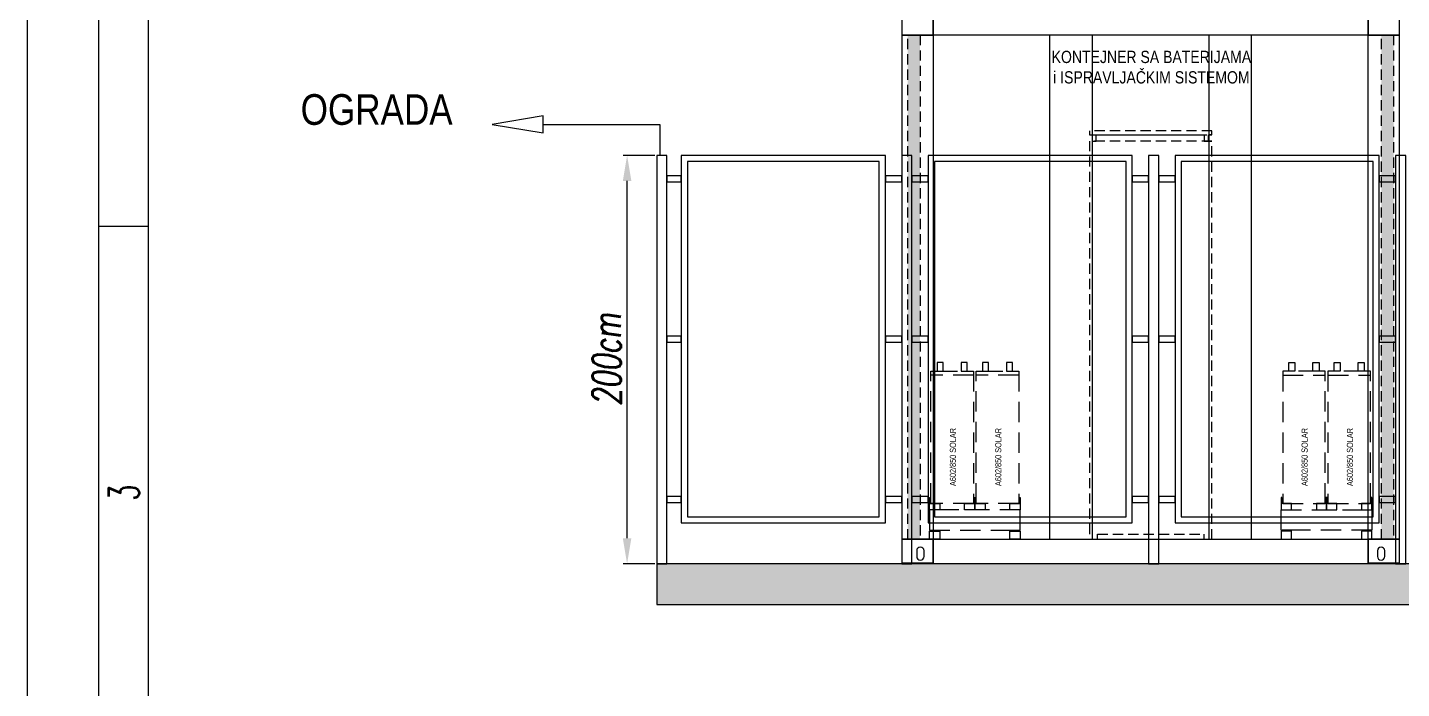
# Model space of a CAD drawing. Header units: millimetres. Extents: x 17886 to 18265, y -8727 to -7321.
# Drawn here: x 17885.7 to 17953, y -7887 to -7854.6 of the extents above; entities that cross this region are included whole.
import ezdxf

# ---------------------------------------------------------------- set-up
doc = ezdxf.new("R2010")
doc.units = ezdxf.units.MM
doc.linetypes.add('DASHED', pattern=[0.75, 0.5, -0.25])
doc.linetypes.add('DASHEDX2', pattern=[1.5, 1, -0.5])
for name, color, linetype in [('00 uvodnice', 82, 'Continuous'), ('01-KOSTUR ORMARA', 7, 'Continuous'), ('02-MODULI', 7, 'Continuous'), ('a_rahmen235', 7, 'Continuous'), ('DIMENS', 4, 'Continuous'), ('OO cn60', 1, 'Continuous')]:
    doc.layers.add(name, color=color, linetype=linetype)
doc.layers.add('CRTANJE', color=4, linetype='Continuous', lineweight=30)
doc.styles.add('ARIAL NARROW', font='ARIALN.TTF')
doc.styles.add('KOTE ZA MONNTAZU', font='simplex.shx', dxfattribs={"width": 0.7, "oblique": 8, "height": 1.4})
doc.styles.add('simboli', font='symbol.ttf', dxfattribs={"width": 0.6, "height": 2.2})
doc.dimstyles.new('KOTE ZA MONTAZU u cm', dxfattribs={"dimscale": 0, "dimtxt": 1.4, "dimasz": 1.25, "dimexe": 0.2, "dimexo": 0.1, "dimgap": 0.3, "dimtad": 1, "dimlfac": 10, "dimzin": 12, "dimdsep": 46, "dimtxsty": 'KOTE ZA MONNTAZU', "dimcen": 1.25, "dimclrt": 1, "dimadec": 0, "dimazin": 0, "dimtfac": 1, "dimtmove": 0, "dimatfit": 3, "dimfxl": 1, "dimtolj": 2, "dimtzin": 0, "dimarcsym": 0})

# ---------------------------------------------------------------- blocks, each defined once
blk = doc.blocks.new('Zaglavlje A4 prazno-Sue')
at = {"color": 7, "true_color": 0xffffff}
blk.add_lwpolyline([(297, 0), (0, 0), (0, 210), (297, 210)], close=True, dxfattribs=at)
at = {"layer": '01-KOSTUR ORMARA'}
blk.add_line((110.891, 201.535), (110.891, 205), dxfattribs=at)
blk.add_lwpolyline([(7, 205), (292, 205), (292, 5), (7, 5)], close=True, dxfattribs=at)
blk.add_lwpolyline([(7, 201.535), (288.535, 201.535), (288.535, 5)], dxfattribs=at)
at = {"layer": 'OO cn60', "color": 0, "linetype": 'Continuous', "insert": (92.275, 204.304), "char_height": 2.12143, "width": 5.8258, "attachment_point": 2, "style": 'simboli'}
blk.add_mtext('{\\Fsimplex|c0;3}', dxfattribs=at)
blk = doc.blocks.new('*D199')
at = {"color": 0, "lineweight": -2, "transparency": 16777216}
for p, q in [((17916.406, -7860.902), (17914.855, -7860.902)), ((17915.055, -7879.652), (17915.055, -7862.152)), ((17916.406, -7880.902), (17914.855, -7880.902))]:
    blk.add_line(p, q, dxfattribs=at)
at = {"color": 0, "transparency": 16777216}
for points in [[(17914.846, -7862.152), (17915.263, -7862.152), (17915.055, -7860.902)], [(17914.846, -7879.652), (17915.263, -7879.652), (17915.055, -7880.902)]]:
    blk.add_solid(points, dxfattribs=at)
at = {"layer": 'Defpoints', "color": 0, "transparency": 16777216}
for p in [(17915.055, -7860.902), (17916.506, -7860.902), (17916.506, -7880.902)]:
    blk.add_point(p, dxfattribs=at)
at = {"color": 1, "transparency": 16777216, "insert": (17914.055, -7870.902), "char_height": 1.4, "attachment_point": 5, "rotation": 90, "style": 'KOTE ZA MONNTAZU'}
blk.add_mtext('\\A2;200cm', dxfattribs=at)

msp = doc.modelspace()

# ---------------------------------------------------------------- hatches: boundary and pattern name
h = msp.add_hatch()
h.set_pattern_fill('AR-SAND', color=3, scale=0.01)
h.set_pattern_definition([(37.5, (-65.77013, 48.90954), (-0.016000313, 0.489413237), [0, -0.38608, 0, -0.4318, 0, -0.41275]), (7.5, (-65.77013, 48.90954), (0.449523283, 0.7168251), [0, -0.20828, 0, -0.34798, 0, -0.13335]), (327.5, (-66.08255, 48.90954), (0.79099237, 0.001437185), [0, -0.127, 0, -0.4572, 0, -0.5969]), (317.5, (-66.08255, 48.90954), (0.763556452, 0.222929323), [0, -0.0635, 0, -0.29972, 0, -0.3429])])
h.paths.add_polyline_path([(17929.4062, -7855.01246), (17928.8062, -7855.01246), (17928.8062, -7879.70246), (17929.4062, -7879.70246)])
h = msp.add_hatch()
h.set_pattern_fill('AR-SAND', color=3, scale=0.01)
h.set_pattern_definition([(37.5, (-42.57017, 48.90954), (-0.016000313, 0.489413237), [0, -0.38608, 0, -0.4318, 0, -0.41275]), (7.5, (-42.57017, 48.90954), (0.449523283, 0.7168251), [0, -0.20828, 0, -0.34798, 0, -0.13335]), (327.5, (-42.8826, 48.90954), (0.79099237, 0.001437185), [0, -0.127, 0, -0.4572, 0, -0.5969]), (317.5, (-42.8826, 48.90954), (0.763556452, 0.222929323), [0, -0.0635, 0, -0.29972, 0, -0.3429])])
h.paths.add_polyline_path([(17952.00617, -7879.70246), (17952.60617, -7879.70246), (17952.60617, -7855.01246), (17952.00617, -7855.01246)])
h = msp.add_hatch()
h.set_pattern_fill('AR-CONC', color=4, scale=0.005)
h.set_pattern_definition([(50, (18164.98805, -98.3538), (0.910923345, -0.07969543), [0.09525, -1.04775]), (355, (18164.9881, -98.3538), (-0.17621711, 0.95528423), [0.0762, -0.83820292]), (100.451445, (18165.064, -98.3605), (0.73470624, 0.87558876), [0.08095004, -0.89045122]), (46.1842, (18164.988, -98.0998), (1.3553952, -0.21021164), [0.142875, -1.571625]), (96.635558, (18165.101, -98.1173), (1.18702067, 1.23713062), [0.12142512, -1.33567804]), (351.184151, (18164.988, -98.0998), (1.18702067, 1.23713062), [0.11429984, -1.25729866]), (21, (18165.11505, -98.1633), (0.758071956, -0.51132599), [0.09525, -1.04775]), (326, (18165.1151, -98.1633), (0.30901014, 0.92093983), [0.0762, -0.8382]), (71.451445, (18165.1782, -98.2059), (1.0670821, 0.40961384), [0.08095004, -0.89044969]), (37.5, (18164.98805, -98.35382), (0.015443016, 0.422775194), [0, -0.82804, 0, -0.8509, 0, -0.841375]), (7.5, (18164.98805, -98.35382), (0.334098313, 0.500902874), [0, -0.48514, 0, -0.80899, 0, -0.320675]), (327.5, (18164.70484, -98.35382), (0.677952976, -0.02864372), [0, -0.3175, 0, -0.9906, 0, -1.31445]), (317.5, (18164.57784, -98.3538), (0.740645907, 0.127132455), [0, -0.41275, 0, -0.65786, 0, -0.93345])])
h.paths.add_polyline_path([(17916.50618, -7880.90246), (17916.50618, -7882.90246), (17989.40618, -7882.90246), (17989.40618, -7880.90246)])

# ---------------------------------------------------------------- linework, layer by layer
at = {"color": 3, "linetype": 'DASHED'}
for points in [[(17928.8062, -7855.01246), (17929.4062, -7855.01246), (17929.4062, -7879.70246), (17928.8062, -7879.70246)], [(17952.00617, -7855.01246), (17952.60617, -7855.01246), (17952.60617, -7879.70246), (17952.00617, -7879.70246)]]:
    msp.add_lwpolyline(points, close=True, dxfattribs=at)
at = {"color": 1}
msp.add_lwpolyline([(17910.93713, -7859.38611), (17910.93713, -7858.96944), (17908.43713, -7859.38611), (17910.93713, -7859.80277), (17910.93713, -7859.38611), (17916.65618, -7859.38611), (17916.65618, -7860.90246)], dxfattribs=at)
at = {"linetype": 'DASHED'}
msp.add_lwpolyline([(17937.83118, -7859.90246), (17937.83118, -7860.20246), (17938.03118, -7860.20246), (17938.03118, -7859.90246), (17943.33118, -7859.90246), (17943.33118, -7860.20246), (17943.53118, -7860.20246), (17943.53118, -7859.90246), (17943.70618, -7859.90246), (17943.70618, -7859.70246), (17937.70618, -7859.70246), (17937.70618, -7859.90246), (17943.70618, -7859.90246), (17943.53118, -7859.90246), (17943.53118, -7860.20246), (17943.70618, -7860.20246), (17937.70618, -7860.20246), (17937.70618, -7879.70246), (17938.10618, -7879.70246), (17938.10618, -7879.45246), (17943.30618, -7879.45246), (17943.30618, -7879.70246), (17943.70618, -7879.70246), (17943.70618, -7860.20246)], dxfattribs=at)
at = {"color": 6}
for points in [[(17917.00618, -7860.90246), (17916.50618, -7860.90246), (17916.50618, -7880.90246), (17917.00618, -7880.90246)], [(17927.70618, -7860.90246), (17917.70618, -7860.90246), (17917.70618, -7878.90246), (17927.70618, -7878.90246)], [(17929.00618, -7860.90246), (17928.50618, -7860.90246), (17928.50618, -7880.90246), (17929.00618, -7880.90246)], [(17939.80618, -7860.90246), (17929.80618, -7860.90246), (17929.80618, -7878.90246), (17939.80618, -7878.90246)], [(17941.10618, -7860.90246), (17940.60618, -7860.90246), (17940.60618, -7880.90246), (17941.10618, -7880.90246)], [(17951.90618, -7860.90246), (17941.90618, -7860.90246), (17941.90618, -7878.90246), (17951.90618, -7878.90246)], [(17953.20618, -7860.90246), (17952.70618, -7860.90246), (17952.70618, -7880.90246), (17953.20618, -7880.90246)], [(17927.40618, -7861.20246), (17918.00618, -7861.20246), (17918.00618, -7878.60246), (17927.40618, -7878.60246)], [(17939.50618, -7861.20246), (17930.10618, -7861.20246), (17930.10618, -7878.60246), (17939.50618, -7878.60246)], [(17951.60618, -7861.20246), (17942.20618, -7861.20246), (17942.20618, -7878.60246), (17951.60618, -7878.60246)], [(17917.00618, -7861.90246), (17917.00618, -7862.20246), (17917.70618, -7862.20246), (17917.70618, -7861.90246)], [(17927.70618, -7861.90246), (17927.70618, -7862.20246), (17928.50618, -7862.20246), (17928.50618, -7861.90246)], [(17929.00618, -7861.90246), (17929.00618, -7862.20246), (17929.80618, -7862.20246), (17929.80618, -7861.90246)], [(17939.80618, -7861.90246), (17939.80618, -7862.20246), (17940.60618, -7862.20246), (17940.60618, -7861.90246)], [(17941.10618, -7861.90246), (17941.10618, -7862.20246), (17941.90618, -7862.20246), (17941.90618, -7861.90246)], [(17951.90618, -7861.90246), (17951.90618, -7862.20246), (17952.70618, -7862.20246), (17952.70618, -7861.90246)], [(17917.00618, -7869.75246), (17917.00618, -7870.05246), (17917.70618, -7870.05246), (17917.70618, -7869.75246)], [(17927.70618, -7869.75246), (17927.70618, -7870.05246), (17928.50618, -7870.05246), (17928.50618, -7869.75246)], [(17929.00618, -7869.75246), (17929.00618, -7870.05246), (17929.80618, -7870.05246), (17929.80618, -7869.75246)], [(17939.80618, -7869.75246), (17939.80618, -7870.05246), (17940.60618, -7870.05246), (17940.60618, -7869.75246)], [(17941.10618, -7869.75246), (17941.10618, -7870.05246), (17941.90618, -7870.05246), (17941.90618, -7869.75246)], [(17951.90618, -7869.75246), (17951.90618, -7870.05246), (17952.70618, -7870.05246), (17952.70618, -7869.75246)], [(17917.00618, -7877.60246), (17917.00618, -7877.90246), (17917.70618, -7877.90246), (17917.70618, -7877.60246)], [(17927.70618, -7877.60246), (17927.70618, -7877.90246), (17928.50618, -7877.90246), (17928.50618, -7877.60246)], [(17929.00618, -7877.60246), (17929.00618, -7877.90246), (17929.80618, -7877.90246), (17929.80618, -7877.60246)], [(17939.80618, -7877.60246), (17939.80618, -7877.90246), (17940.60618, -7877.90246), (17940.60618, -7877.60246)], [(17941.10618, -7877.60246), (17941.10618, -7877.90246), (17941.90618, -7877.90246), (17941.90618, -7877.60246)], [(17951.90618, -7877.60246), (17951.90618, -7877.90246), (17952.70618, -7877.90246), (17952.70618, -7877.60246)]]:
    msp.add_lwpolyline(points, close=True, dxfattribs=at)
at = {"color": 1, "linetype": 'DASHEDX2'}
for points in [[(17930.54118, -7871.47246), (17930.54118, -7871.05246), (17930.24118, -7871.05246), (17930.24118, -7871.47246), (17931.72118, -7871.47246), (17931.72118, -7871.05246), (17931.42118, -7871.05246), (17931.42118, -7871.47246), (17932.02118, -7871.47246), (17932.02118, -7871.67246), (17929.94118, -7871.67246), (17929.94118, -7871.47246), (17932.02118, -7871.47246), (17932.02118, -7877.95246), (17929.94118, -7877.95246), (17929.94118, -7871.47246)], [(17932.76118, -7871.47246), (17932.76118, -7871.05246), (17932.46118, -7871.05246), (17932.46118, -7871.47246), (17933.94118, -7871.47246), (17933.94118, -7871.05246), (17933.64118, -7871.05246), (17933.64118, -7871.47246), (17934.24118, -7871.47246), (17934.24118, -7871.67246), (17932.16118, -7871.67246), (17932.16118, -7871.47246), (17934.24118, -7871.47246), (17934.24118, -7877.95246), (17932.16118, -7877.95246), (17932.16118, -7871.47246)], [(17948.65118, -7871.47246), (17948.65118, -7871.05246), (17948.95118, -7871.05246), (17948.95118, -7871.47246), (17947.47118, -7871.47246), (17947.47118, -7871.05246), (17947.77118, -7871.05246), (17947.77118, -7871.47246), (17947.17118, -7871.47246), (17947.17118, -7871.67246), (17949.25118, -7871.67246), (17949.25118, -7871.47246), (17947.17118, -7871.47246), (17947.17118, -7877.95246), (17949.25118, -7877.95246), (17949.25118, -7871.47246)], [(17950.87118, -7871.47246), (17950.87118, -7871.05246), (17951.17118, -7871.05246), (17951.17118, -7871.47246), (17949.69118, -7871.47246), (17949.69118, -7871.05246), (17949.99118, -7871.05246), (17949.99118, -7871.47246), (17949.39118, -7871.47246), (17949.39118, -7871.67246), (17951.47118, -7871.67246), (17951.47118, -7871.47246), (17949.39118, -7871.47246), (17949.39118, -7877.95246), (17951.47118, -7877.95246), (17951.47118, -7871.47246)]]:
    msp.add_lwpolyline(points, dxfattribs=at)
at = {"color": 4}
msp.add_lwpolyline([(17916.50618, -7882.90246), (17989.40618, -7882.90246), (17989.40618, -7880.90246), (17916.50618, -7880.90246)], close=True, dxfattribs=at)
at = {"layer": 'a_rahmen235', "extrusion": (0, 1, 0)}
for q in [(17951.35618, -7879.70246), (17951.36118, -7879.70246)]:
    msp.add_line((17952.88118, -7879.70246), q, dxfattribs=at)
at = {"layer": 'a_rahmen235'}
for points in [[(17930.05118, -7855.01246), (17928.53118, -7855.01246), (17928.53118, -7852.90246), (17930.05118, -7852.90246)], [(17930.05118, -7853.27308), (17951.36118, -7853.27308), (17951.36118, -7855.01246), (17930.05118, -7855.01246)], [(17952.88118, -7855.01246), (17951.36118, -7855.01246), (17951.36118, -7852.90246), (17952.88118, -7852.90246)], [(17930.05118, -7879.70246), (17928.53118, -7879.70246), (17928.53118, -7855.01246), (17930.05118, -7855.01246)], [(17952.88118, -7879.70246), (17951.36118, -7879.70246), (17951.36118, -7855.01246), (17952.88118, -7855.01246)], [(17930.05118, -7879.70246), (17951.36118, -7879.70246), (17951.36118, -7880.90246), (17930.05118, -7880.90246)]]:
    msp.add_lwpolyline(points, close=True, dxfattribs=at)
for points in [[(17928.53118, -7880.85246), (17930.05118, -7880.85246), (17930.05118, -7880.90246), (17928.53118, -7880.90246), (17928.53118, -7879.70246), (17930.05118, -7879.70246), (17930.05118, -7880.90246)], [(17951.36118, -7880.85246), (17952.88118, -7880.85246), (17952.88118, -7880.90246), (17951.36118, -7880.90246), (17951.36118, -7879.70246), (17952.88118, -7879.70246), (17952.88118, -7880.90246)]]:
    msp.add_lwpolyline(points, dxfattribs=at)
for points in [[(17929.24118, -7880.26246), (17929.24118, -7880.54246, 1), (17929.60118, -7880.54246), (17929.60118, -7880.26246, 1)], [(17951.81118, -7880.26246), (17951.81118, -7880.54246, 1), (17952.17118, -7880.54246), (17952.17118, -7880.26246, 1)]]:
    msp.add_lwpolyline(points, format="xyb", close=True, dxfattribs=at)
at = {"layer": 'CRTANJE', "lineweight": 30}
for points in [[(17937.85118, -7879.70246), (17937.85118, -7855.01246), (17935.75118, -7855.01246), (17935.75118, -7879.70246)], [(17945.65118, -7879.70246), (17945.65118, -7855.01246), (17943.55118, -7855.01246), (17943.55118, -7879.70246)]]:
    msp.add_lwpolyline(points, close=True, dxfattribs=at)
at = {"layer": 'DIMENS', "color": 2, "linetype": 'DASHEDX2'}
for points in [[(17929.90118, -7877.95246), (17929.87118, -7877.95246), (17929.87118, -7877.65246), (17929.90118, -7877.65246)], [(17932.09118, -7877.95246), (17932.06118, -7877.95246), (17932.06118, -7877.65246), (17932.09118, -7877.65246)], [(17932.12118, -7877.95246), (17932.09118, -7877.95246), (17932.09118, -7877.65246), (17932.12118, -7877.65246)], [(17934.31118, -7877.95246), (17934.28118, -7877.95246), (17934.28118, -7877.65246), (17934.31118, -7877.65246)], [(17947.10118, -7877.95246), (17947.13118, -7877.95246), (17947.13118, -7877.65246), (17947.10118, -7877.65246)], [(17949.29118, -7877.95246), (17949.32118, -7877.95246), (17949.32118, -7877.65246), (17949.29118, -7877.65246)], [(17949.32118, -7877.95246), (17949.35118, -7877.95246), (17949.35118, -7877.65246), (17949.32118, -7877.65246)], [(17951.51118, -7877.95246), (17951.54118, -7877.95246), (17951.54118, -7877.65246), (17951.51118, -7877.65246)]]:
    msp.add_lwpolyline(points, close=True, dxfattribs=at)
at = {"layer": 'DIMENS', "color": 1, "linetype": 'DASHEDX2'}
for points in [[(17929.87118, -7877.95246), (17930.37118, -7877.95246), (17930.37118, -7878.25246), (17929.87118, -7878.25246)], [(17931.59118, -7877.95246), (17932.09118, -7877.95246), (17932.09118, -7878.25246), (17931.59118, -7878.25246)], [(17932.09118, -7877.95246), (17932.59118, -7877.95246), (17932.59118, -7878.25246), (17932.09118, -7878.25246)], [(17933.81118, -7877.95246), (17934.31118, -7877.95246), (17934.31118, -7878.25246), (17933.81118, -7878.25246)], [(17947.60118, -7877.95246), (17947.10118, -7877.95246), (17947.10118, -7878.25246), (17947.60118, -7878.25246)], [(17949.32118, -7877.95246), (17948.82118, -7877.95246), (17948.82118, -7878.25246), (17949.32118, -7878.25246)], [(17949.82118, -7877.95246), (17949.32118, -7877.95246), (17949.32118, -7878.25246), (17949.82118, -7878.25246)], [(17951.54118, -7877.95246), (17951.04118, -7877.95246), (17951.04118, -7878.25246), (17951.54118, -7878.25246)]]:
    msp.add_lwpolyline(points, close=True, dxfattribs=at)
at = {"layer": 'DIMENS', "color": 6, "linetype": 'DASHEDX2'}
for points in [[(17934.31118, -7878.25246), (17929.87118, -7878.25246), (17929.87118, -7879.25246), (17934.31118, -7879.25246)], [(17947.10118, -7878.25246), (17951.54118, -7878.25246), (17951.54118, -7879.25246), (17947.10118, -7879.25246)]]:
    msp.add_lwpolyline(points, close=True, dxfattribs=at)
at = {"layer": 'DIMENS', "linetype": 'DASHEDX2'}
for points in [[(17929.92118, -7879.25246), (17930.32118, -7879.25246), (17930.37118, -7879.30246), (17930.37118, -7879.70246), (17929.87118, -7879.70246), (17929.87118, -7879.30246), (17929.92118, -7879.25246), (17929.87118, -7879.30246), (17930.37118, -7879.30246)], [(17933.86118, -7879.25246), (17934.26118, -7879.25246), (17934.31118, -7879.30246), (17934.31118, -7879.70246), (17933.81118, -7879.70246), (17933.81118, -7879.30246), (17933.86118, -7879.25246), (17933.81118, -7879.30246), (17934.31118, -7879.30246)], [(17947.55118, -7879.25246), (17947.15118, -7879.25246), (17947.10118, -7879.30246), (17947.10118, -7879.70246), (17947.60118, -7879.70246), (17947.60118, -7879.30246), (17947.55118, -7879.25246), (17947.60118, -7879.30246), (17947.10118, -7879.30246)], [(17951.49118, -7879.25246), (17951.09118, -7879.25246), (17951.04118, -7879.30246), (17951.04118, -7879.70246), (17951.54118, -7879.70246), (17951.54118, -7879.30246), (17951.49118, -7879.25246), (17951.54118, -7879.30246), (17951.04118, -7879.30246)]]:
    msp.add_lwpolyline(points, dxfattribs=at)

# ---------------------------------------------------------------- block references
at = {"xscale": 0.7, "yscale": 0.7, "zscale": 0.7, "rotation": 90}
msp.add_blockref('Zaglavlje A4 prazno-Sue', (18032.67926, -7942.01207), dxfattribs=at)

# ---------------------------------------------------------------- texts
at = {"layer": '00 uvodnice', "color": 0, "linetype": 'Continuous', "attachment_point": 2, "style": 'ARIAL NARROW'}
for s, insert, char_height, width in [('KONTEJNER SA BATERIJAMA \\Pi ISPRAVLJAČKIM SISTEMOM', (17940.73946, -7855.78195), 0.6, 21.7709803), ('OGRADA', (17902.78593, -7857.90637), 1.5, 14.5959574)]:
    msp.add_mtext(s, dxfattribs=dict(at, insert=insert, char_height=char_height, width=width))
at = {"layer": '02-MODULI', "linetype": 'DASHEDX2', "char_height": 0.3, "width": 4.8081008, "attachment_point": 2, "rotation": 90, "style": 'ARIAL NARROW'}
for insert in [(17930.86686, -7875.67431), (17933.08686, -7875.67431), (17948.09686, -7875.67431), (17950.31686, -7875.67431)]:
    msp.add_mtext('A602/850 SOLAR', dxfattribs=dict(at, insert=insert))

# ---------------------------------------------------------------- dimensions: what is measured, and where the dimension line sits
at = {"color": 4}
dim = msp.add_linear_dim(base=(17915.05457, -7860.90246), p1=(17916.50618, -7880.90246), p2=(17916.50618, -7860.90246), angle=90, dimstyle='KOTE ZA MONTAZU u cm', override={"dimscale": 1, "dimpost": 'cm'}, dxfattribs=at)
dim.commit()
dim.dimension.update_dxf_attribs({"geometry": '*D199', "text_midpoint": (17915.05457, -7870.90246), "dimtype": 160})

doc.saveas('drawing.dxf')
